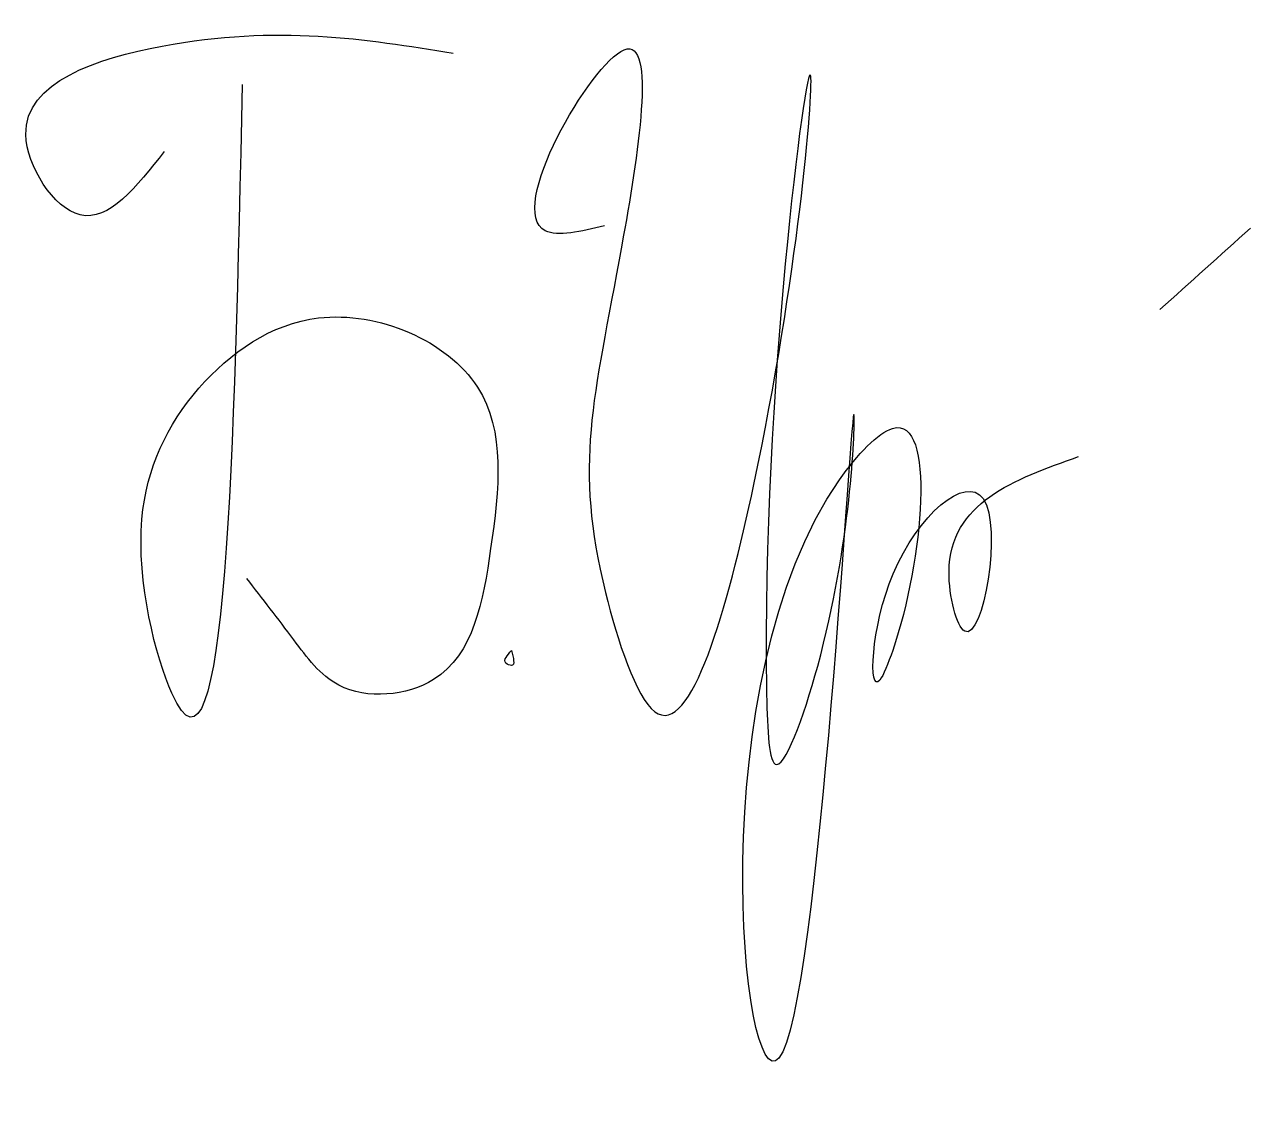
# Model space of a CAD drawing. Header units: millimetres. Extents: x 3073 to 3854, y 914 to 1601.
import ezdxf

# ---------------------------------------------------------------- set-up
doc = ezdxf.new("R2010")
doc.units = ezdxf.units.MM

msp = doc.modelspace()

# ---------------------------------------------------------------- linework, layer by layer
at = {"color": 5}
for points in [[(3162.11, 1520.57), (3108.43, 1480.17), (3073.8, 1531.31), (3160.83, 1587.7), (3346.23, 1583.2)], [(3442.76, 1473.11), (3404.93, 1469.97), (3455.21, 1585.38), (3453.69, 1460.75), (3443.32, 1239.46), (3474.74, 1163.54), (3537.85, 1308.38), (3574.1, 1568.61), (3545.88, 1178.78), (3551.34, 1130.16), (3578.54, 1192.58), (3601.73, 1352.01), (3553.82, 942.74), (3592.38, 1311.24), (3626.32, 1344.09), (3626.36, 1202.57), (3618.15, 1183.72), (3626.64, 1251.48), (3683.96, 1299.37), (3672.33, 1214.76), (3662.26, 1252.78), (3744.7, 1326.15)], [(3211.74, 1563.19), (3166.85, 1175.3), (3147.85, 1286.32), (3184.18, 1369.7), (3260.4, 1414.44), (3361.72, 1370.3), (3370.1, 1267.44), (3333.77, 1184.07), (3273.36, 1180.39), (3244.68, 1209.29), (3214.64, 1248.45)], [(3796.71, 1419.78), (3854.39, 1471.71)], [(3383.34, 1202.51), (3379.85, 1194.5), (3383.29, 1193), (3383.34, 1202.51)]]:
    msp.add_spline(points, degree=3, dxfattribs=at)

doc.saveas('drawing.dxf')
